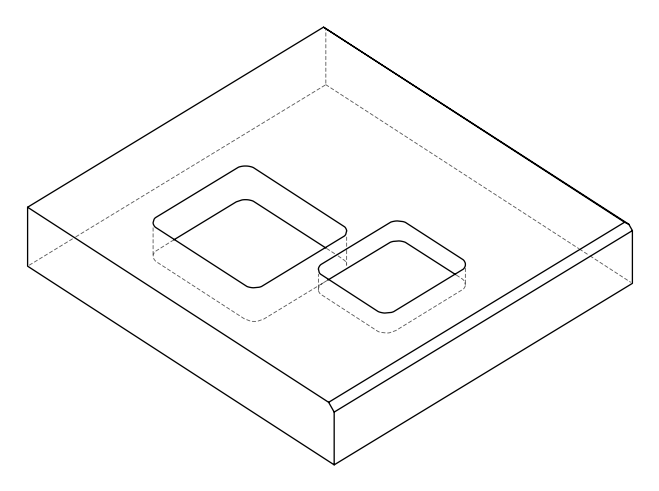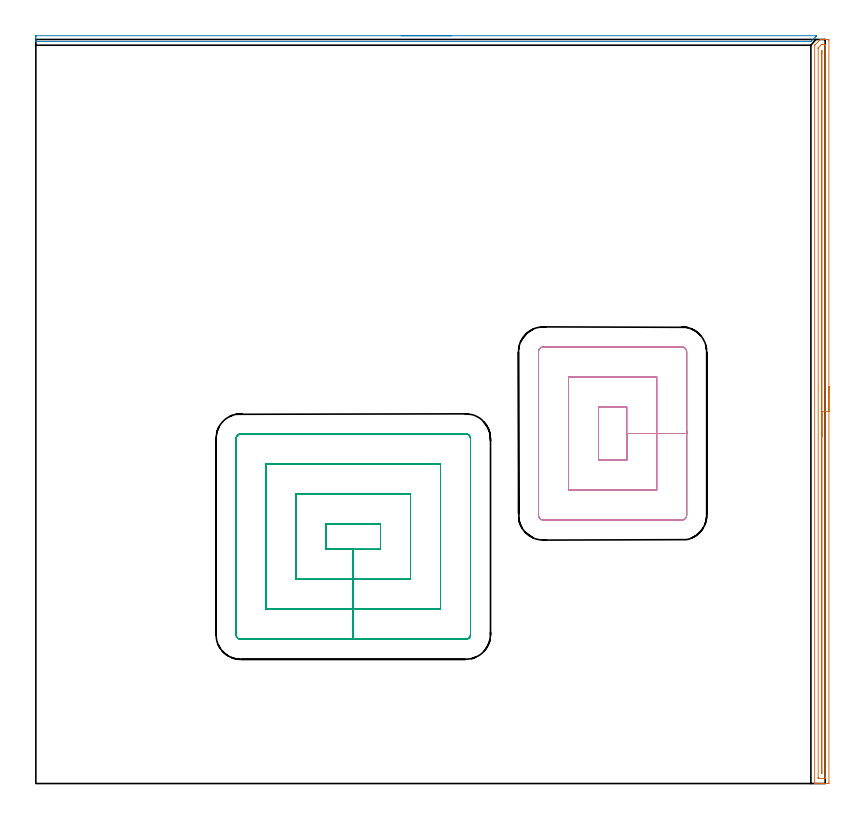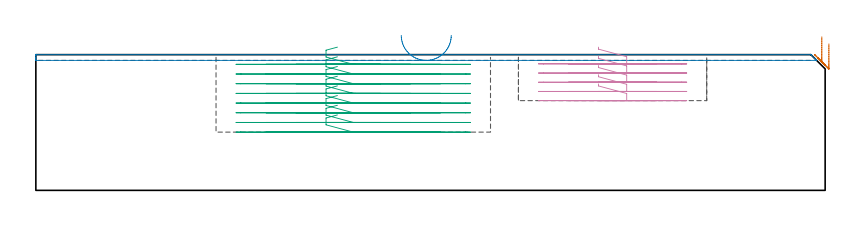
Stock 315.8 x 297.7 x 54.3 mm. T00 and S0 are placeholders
(PLAN: 4 operations, 1 tool changes, 30.2 min)
(1 AREA_MILL | FG_CHAMFER_SURFACE | UGT0205_001 | 7.27 min | 4838 mm3)
(2 AREA_MILL_1 | FG_CHAMFER_SURFACE_1 | UGT0205_001 | 2.64 min | 824 mm3)
(3 MILL_RECTANGULAR_POCKET | POCKET_RECTANGULAR_STRAIGHT | UGT0201_008 | Follow Part, ap 4, ae 75% | 14.74 min | 331696 mm3)
(4 MILL_RECTANGULAR_POCKET_1 | POCKET_RECTANGULAR_STRAIGHT_1 | UGT0201_008 | Follow Part, ap 4, ae 75% | 5.59 min | 116630 mm3)
(TOOL UGT0205_001 | Chamfer Mill 20 x 3 x 45 deg. | D20 FL50 Z2)
(TOOL UGT0201_008 | End Mill 16 mm | D16 FL32 Z4)
(OP 1 AREA_MILL)
G17 G21 G94 G90
T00 M6
G54
G17 G0 G90 X317.3 Y158.85 S1061 M3
G43 Z64.3 H0
Z58.6
G94 G1 Y158.812 Z57.728 F250.
Y158.698 Z56.864
Y158.509 Z56.012
Y158.247 Z55.18
Y157.913 Z54.374
Y157.51 Z53.6
Y157.041 Z52.864
Y156.51 Z52.172
Y155.921 Z51.529
Y155.278 Z50.94
Y154.586 Z50.408
Y153.85 Z49.94
Y153.076 Z49.537
Y152.27 Z49.203
Y151.438 Z48.941
Y150.586 Z48.752
Y149.722 Z48.638
Y148.85 Z48.6
Y0.613
X317.296 Y0.002
X317.295 Y0.001 Z48.601
X314.897 Y0. Z50.998
X314.336 Z51.56
X314.003 Z51.893
X313.443 Z52.453
X313.11 Z52.785
X312.06 Z53.84
X311.663 Z54.228
X311.614 Z54.276
X311.602 Y0.008 Z54.288
X311.6 Y0.166 Z54.3
Y295.301
X311.604 Y295.395 Z54.289
X311.637 Y295.435 Z54.258
X311.781 Y295.581 Z54.119
X313.11 Y296.912 Z52.786
X313.473 Y297.273 Z52.427
X313.64 Y297.44 Z52.26
X313.884 Y297.682 Z52.014
X313.908 Y297.698 Z51.99
X314.216 Y297.7 Z51.684
X315.124 Z50.776
X315.79 Z50.106
X317.016 Z48.881
X317.291 Y297.698 Z48.605
X317.3 Y297.225 Z48.6
Y148.85
X315.886 Z50.014
X315.885 Y2.304 Z50.015
X315.883 Y2.207 Z50.017
X315.879 Y2.024 Z50.021
X315.79 Y2.01 Z50.11
X315.294 Y2.002 Z50.606
X314.003 Y2. Z51.897
X313.509 Z52.391
X313.11 Y2.004 Z52.79
X313.054 Y2.006 Z52.846
X313.025 Y2.009 Z52.875
X313.021 Y2.112 Z52.879
X313.016 Y2.303 Z52.884
X313.015 Y2.399 Z52.885
X313.014 Y2.495 Z52.886
X313.015 Y294.009 Z52.885
X313.016 Y294.209 Z52.884
X313.019 Y294.308 Z52.881
X313.021 Y294.353 Z52.879
X313.062 Y294.408 Z52.838
X313.084 Y294.434 Z52.816
X313.11 Y294.46 Z52.79
X314.003 Y295.353 Z51.897
X314.286 Y295.628 Z51.614
X314.33 Y295.668 Z51.57
X314.375 Y295.69 Z51.525
X314.501 Y295.696 Z51.399
X314.897 Y295.699 Z51.003
X315.391 Y295.7 Z50.509
X315.79 Y295.696 Z50.11
X315.846 Y295.694 Z50.054
X315.875 Y295.691 Z50.025
X315.879 Y295.588 Z50.021
X315.884 Y295.397 Z50.016
X315.885 Y295.301 Z50.015
X315.886 Y295.205 Z50.014
Y148.85
X314.472 Z51.428
X314.471 Y4.61 Z51.429
X314.467 Y4.185 Z51.433
X314.465 Y4.143 Z51.435
X314.451 Y4.053 Z51.449
X314.435 Y4.185 Z51.465
X314.433 Y4.228 Z51.467
X314.429 Y4.652 Z51.471
Y292.665
X314.435 Y293.083 Z51.465
X314.45 Y293.27 Z51.45
X314.467 Y293.089 Z51.433
X314.469 Y293.049 Z51.431
X314.471 Y292.622 Z51.429
X314.472 Y292.197 Z51.428
Y148.85
Y147.978 Z51.467
Y147.113 Z51.58
Y146.262 Z51.769
Y145.43 Z52.032
Y144.624 Z52.365
Y143.85 Z52.768
Y143.114 Z53.237
Y142.422 Z53.768
Y141.779 Z54.357
Y141.19 Z55.001
Y140.658 Z55.693
Y140.19 Z56.428
Y139.787 Z57.202
Y139.453 Z58.008
Y139.191 Z58.84
Y139.002 Z59.692
Y138.888 Z60.557
Y138.85 Z61.428
G0 Z64.3
M5
M2
(OP 2 AREA_MILL_1)
G17 G21 G94 G90
T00 M6
G54
G17 G0 G90 X146.2 Y299.2 S1061 M3
G43 Z64.3 H0
Z62.
G94 G1 X146.238 Z61.128 F250.
X146.352 Z60.263
X146.541 Z59.412
X146.803 Z58.58
X147.137 Z57.774
X147.54 Z57.
X148.008 Z56.264
X148.54 Z55.572
X149.129 Z54.929
X149.772 Z54.34
X150.464 Z53.808
X151.2 Z53.34
X151.974 Z52.937
X152.78 Z52.603
X153.612 Z52.341
X154.463 Z52.152
X155.328 Z52.038
X156.2 Z52.
X312.219 Y299.199 Z51.999
X312.29
X312.335 Y299.197 Z51.997
X312.36 Y299.194 Z51.999
X312.382 Y299.19 Z52.001
X312.321 Y299.118 Z52.076
X312.252 Y299.051 Z52.146
X312.219 Y299.017 Z52.18
X311.771 Y298.571 Z52.627
X310.297 Y297.097 Z54.102
X310.141 Y296.943 Z54.253
X310.094 Y296.904 Z54.289
X309.983 Y296.9 Z54.3
X0.181
X0.01 Y296.903 Z54.288
X0. Y297.013 Z54.179
Y297.128 Z54.072
Y297.345 Z53.855
Y298.05 Z53.145
Y298.403 Z52.793
X0.003 Y298.919 Z52.277
X0.005 Y299.191 Z52.005
X0.04 Y299.193 Z52.004
X0.326 Y299.2 Z52.
X156.2
X157.072 Z52.038
X157.936 Z52.152
X158.788 Z52.341
X159.62 Z52.603
X160.426 Z52.937
X161.2 Z53.34
X161.936 Z53.808
X162.628 Z54.34
X163.271 Z54.929
X163.86 Z55.572
X164.391 Z56.264
X164.86 Z57.
X165.263 Z57.774
X165.597 Z58.58
X165.859 Z59.412
X166.048 Z60.263
X166.162 Z61.128
X166.2 Z62.
G0 Z64.3
M5
M2
(OP 3 MILL_RECTANGULAR_POCKET)
G17 G21 G94 G90
T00 M6
G54
G17 G0 G90 X120.658 Y103.9 S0 M3
G43 Z64.3 H0
Z57.3
G94 G1 X116.1 Z56.079 F250.
Y93.7 Z53.346
X127. Z50.425
X137.9 F500.
Y103.9
X116.1
Y93.7
X127.
Y81.7
X149.9
Y115.9
X104.1
Y81.7
X127.
Y69.7
X161.9
Y127.9
X92.1
Y69.7
X127.
Y57.7
X172.
G3 X173.9 Y59.6 R1.9
G1 Y138.
G3 X172. Y139.9 R1.9
G1 X82.
G3 X80.1 Y138. R1.9
G1 Y59.6
G3 X82. Y57.7 R1.9
G1 X127.
X128.
G0 X120.658 Y103.9 Z53.425
G1 X116.1 Z52.204 F250.
Y93.7 Z49.471
X127. Z46.55
X137.9 F500.
Y103.9
X116.1
Y93.7
X127.
Y81.7
X149.9
Y115.9
X104.1
Y81.7
X127.
Y69.7
X161.9
Y127.9
X92.1
Y69.7
X127.
Y57.7
X172.
G3 X173.9 Y59.6 R1.9
G1 Y138.
G3 X172. Y139.9 R1.9
G1 X82.
G3 X80.1 Y138. R1.9
G1 Y59.6
G3 X82. Y57.7 R1.9
G1 X127.
X128.
G0 X120.658 Y103.9 Z49.55
G1 X116.1 Z48.329 F250.
Y93.7 Z45.596
X127. Z42.675
X137.9 F500.
Y103.9
X116.1
Y93.7
X127.
Y81.7
X149.9
Y115.9
X104.1
Y81.7
X127.
Y69.7
X161.9
Y127.9
X92.1
Y69.7
X127.
Y57.7
X172.
G3 X173.9 Y59.6 R1.9
G1 Y138.
G3 X172. Y139.9 R1.9
G1 X82.
G3 X80.1 Y138. R1.9
G1 Y59.6
G3 X82. Y57.7 R1.9
G1 X127.
X128.
G0 X120.658 Y103.9 Z45.675
G1 X116.1 Z44.454 F250.
Y93.7 Z41.721
X127. Z38.8
X137.9 F500.
Y103.9
X116.1
Y93.7
X127.
Y81.7
X149.9
Y115.9
X104.1
Y81.7
X127.
Y69.7
X161.9
Y127.9
X92.1
Y69.7
X127.
Y57.7
X172.
G3 X173.9 Y59.6 R1.9
G1 Y138.
G3 X172. Y139.9 R1.9
G1 X82.
G3 X80.1 Y138. R1.9
G1 Y59.6
G3 X82. Y57.7 R1.9
G1 X127.
X128.
G0 X120.658 Y103.9 Z41.8
G1 X116.1 Z40.579 F250.
Y93.7 Z37.846
X127. Z34.925
X137.9 F500.
Y103.9
X116.1
Y93.7
X127.
Y81.7
X149.9
Y115.9
X104.1
Y81.7
X127.
Y69.7
X161.9
Y127.9
X92.1
Y69.7
X127.
Y57.7
X172.
G3 X173.9 Y59.6 R1.9
G1 Y138.
G3 X172. Y139.9 R1.9
G1 X82.
G3 X80.1 Y138. R1.9
G1 Y59.6
G3 X82. Y57.7 R1.9
G1 X127.
X128.
G0 X120.658 Y103.9 Z37.925
G1 X116.1 Z36.704 F250.
Y93.7 Z33.971
X127. Z31.05
X137.9 F500.
Y103.9
X116.1
Y93.7
X127.
Y81.7
X149.9
Y115.9
X104.1
Y81.7
X127.
Y69.7
X161.9
Y127.9
X92.1
Y69.7
X127.
Y57.7
X172.
G3 X173.9 Y59.6 R1.9
G1 Y138.
G3 X172. Y139.9 R1.9
G1 X82.
G3 X80.1 Y138. R1.9
G1 Y59.6
G3 X82. Y57.7 R1.9
G1 X127.
X128.
G0 X120.658 Y103.9 Z34.05
G1 X116.1 Z32.829 F250.
Y93.7 Z30.096
X127. Z27.175
X137.9 F500.
Y103.9
X116.1
Y93.7
X127.
Y81.7
X149.9
Y115.9
X104.1
Y81.7
X127.
Y69.7
X161.9
Y127.9
X92.1
Y69.7
X127.
Y57.7
X172.
G3 X173.9 Y59.6 R1.9
G1 Y138.
G3 X172. Y139.9 R1.9
G1 X82.
G3 X80.1 Y138. R1.9
G1 Y59.6
G3 X82. Y57.7 R1.9
G1 X127.
X128.
G0 X120.658 Y103.9 Z30.175
G1 X116.1 Z28.954 F250.
Y93.7 Z26.221
X127. Z23.3
X137.9 F500.
Y103.9
X116.1
Y93.7
X127.
Y81.7
X149.9
Y115.9
X104.1
Y81.7
X127.
Y69.7
X161.9
Y127.9
X92.1
Y69.7
X127.
Y57.7
X172.
G3 X173.9 Y59.6 R1.9
G1 Y138.
G3 X172. Y139.9 R1.9
G1 X82.
G3 X80.1 Y138. R1.9
G1 Y59.6
G3 X82. Y57.7 R1.9
G1 X127.
X128.
G0 Z64.3
M5
M2
(OP 4 MILL_RECTANGULAR_POCKET_1)
G17 G21 G94 G90
T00 M6
G54
G17 G0 G90 X225.1 Y132.38 S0 M3
G43 Z64.3 H0
Z57.3
G94 G1 Y129.4 Z56.501 F250.
X236.4 Z53.474
Y140.05 Z50.62
Y150.7 F500.
X225.1
Y129.4
X236.4
Y140.05
X248.4
Y162.7
X213.1
Y117.4
X248.4
Y140.05
X260.4
Y172.7
G3 X258.4 Y174.7 R2.
G1 X203.1
G3 X201.1 Y172.7 R2.
G1 Y107.4
G3 X203.1 Y105.4 R2.
G1 X258.4
G3 X260.4 Y107.4 R2.
G1 Y140.05
Y141.05
G0 X225.1 Y132.38 Z53.62
G1 Y129.4 Z52.821 F250.
X236.4 Z49.794
Y140.05 Z46.94
Y150.7 F500.
X225.1
Y129.4
X236.4
Y140.05
X248.4
Y162.7
X213.1
Y117.4
X248.4
Y140.05
X260.4
Y172.7
G3 X258.4 Y174.7 R2.
G1 X203.1
G3 X201.1 Y172.7 R2.
G1 Y107.4
G3 X203.1 Y105.4 R2.
G1 X258.4
G3 X260.4 Y107.4 R2.
G1 Y140.05
Y141.05
G0 X225.1 Y132.38 Z49.94
G1 Y129.4 Z49.141 F250.
X236.4 Z46.114
Y140.05 Z43.26
Y150.7 F500.
X225.1
Y129.4
X236.4
Y140.05
X248.4
Y162.7
X213.1
Y117.4
X248.4
Y140.05
X260.4
Y172.7
G3 X258.4 Y174.7 R2.
G1 X203.1
G3 X201.1 Y172.7 R2.
G1 Y107.4
G3 X203.1 Y105.4 R2.
G1 X258.4
G3 X260.4 Y107.4 R2.
G1 Y140.05
Y141.05
G0 X225.1 Y132.38 Z46.26
G1 Y129.4 Z45.461 F250.
X236.4 Z42.434
Y140.05 Z39.58
Y150.7 F500.
X225.1
Y129.4
X236.4
Y140.05
X248.4
Y162.7
X213.1
Y117.4
X248.4
Y140.05
X260.4
Y172.7
G3 X258.4 Y174.7 R2.
G1 X203.1
G3 X201.1 Y172.7 R2.
G1 Y107.4
G3 X203.1 Y105.4 R2.
G1 X258.4
G3 X260.4 Y107.4 R2.
G1 Y140.05
Y141.05
G0 X225.1 Y132.38 Z42.58
G1 Y129.4 Z41.781 F250.
X236.4 Z38.754
Y140.05 Z35.9
Y150.7 F500.
X225.1
Y129.4
X236.4
Y140.05
X248.4
Y162.7
X213.1
Y117.4
X248.4
Y140.05
X260.4
Y172.7
G3 X258.4 Y174.7 R2.
G1 X203.1
G3 X201.1 Y172.7 R2.
G1 Y107.4
G3 X203.1 Y105.4 R2.
G1 X258.4
G3 X260.4 Y107.4 R2.
G1 Y140.05
Y141.05
G0 Z64.3
M5
M2
